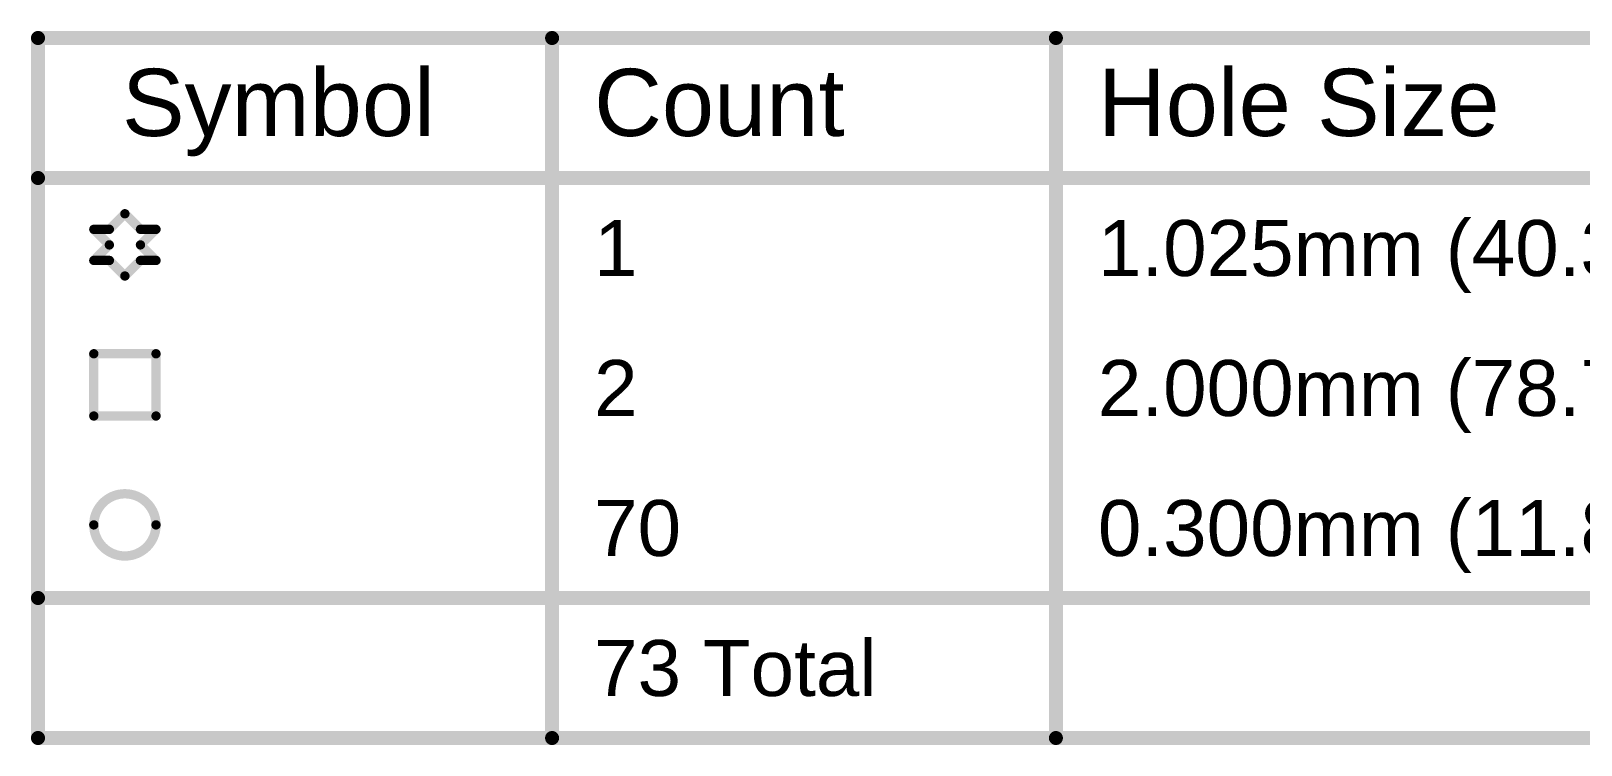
# Model space of a CAD drawing. Header units: inches. Extents: x 0 to 323, y -26 to 38.
# Drawn here: x -0.13 to 42.06, y 18.85 to 38.28 of the extents above; entities that cross this region are included whole.
import ezdxf

# ---------------------------------------------------------------- set-up
doc = ezdxf.new("R2010")
doc.units = ezdxf.units.IN
doc.layers.add('Drill Drawing', color=1, linetype='Continuous')
doc.styles.add('Arial', font='', dxfattribs={"height": 0.2})
doc.styles.get('Arial').set_extended_font_data('Arial')

msp = doc.modelspace()

# ---------------------------------------------------------------- linework, layer by layer
at = {"layer": 'Drill Drawing'}
for points in [[(0.064, 38.087, 0.381, 0.381, 0), (323.264, 38.087, 0.381, 0.381, 0)], [(0.064, 19.037, 0.381, 0.381, 0), (0.064, 38.087, 0.381, 0.381, 0)], [(14.056, 19.037, 0.381, 0.381, 0), (14.056, 38.087, 0.381, 0.381, 0)], [(27.768, 19.037, 0.381, 0.381, 0), (27.768, 38.087, 0.381, 0.381, 0)], [(0.064, 34.277, 0.381, 0.381, 0), (323.264, 34.277, 0.381, 0.381, 0)], [(2.006, 32.88, 0.254, 0.254, 0), (2.429, 33.304, 0.254, 0.254, 0)], [(2.429, 33.304, 0.254, 0.254, 0), (2.852, 32.88, 0.254, 0.254, 0)], [(1.582, 32.88, 0.254, 0.254, 0), (2.006, 32.457, 0.254, 0.254, 0)], [(1.582, 32.88, 0.254, 0.254, 0), (2.006, 32.88, 0.254, 0.254, 0)], [(2.852, 32.88, 0.254, 0.254, 0), (3.276, 32.88, 0.254, 0.254, 0)], [(2.852, 32.457, 0.254, 0.254, 0), (3.276, 32.88, 0.254, 0.254, 0)], [(1.582, 32.034, 0.254, 0.254, 0), (2.006, 32.457, 0.254, 0.254, 0)], [(2.852, 32.457, 0.254, 0.254, 0), (3.276, 32.034, 0.254, 0.254, 0)], [(1.582, 32.034, 0.254, 0.254, 0), (2.006, 32.034, 0.254, 0.254, 0)], [(2.006, 32.034, 0.254, 0.254, 0), (2.429, 31.61, 0.254, 0.254, 0)], [(2.429, 31.61, 0.254, 0.254, 0), (2.852, 32.034, 0.254, 0.254, 0)], [(2.852, 32.034, 0.254, 0.254, 0), (3.276, 32.034, 0.254, 0.254, 0)], [(1.582, 29.494, 0.254, 0.254, 0), (3.276, 29.494, 0.254, 0.254, 0)], [(1.582, 27.8, 0.254, 0.254, 0), (1.582, 29.494, 0.254, 0.254, 0)], [(3.276, 27.8, 0.254, 0.254, 0), (3.276, 29.494, 0.254, 0.254, 0)], [(1.582, 27.8, 0.254, 0.254, 0), (3.276, 27.8, 0.254, 0.254, 0)], [(0.064, 22.847, 0.381, 0.381, 0), (323.264, 22.847, 0.381, 0.381, 0)], [(0.064, 19.037, 0.381, 0.381, 0), (323.264, 19.037, 0.381, 0.381, 0)]]:
    msp.add_lwpolyline(points, format="xyseb", dxfattribs=at)
for points in [[(-0.032, 38.087, 0.191, 0.191, 1), (0.159, 38.087, 0.191, 0.191, 1)], [(-0.032, 38.087, 0.191, 0.191, 1), (0.159, 38.087, 0.191, 0.191, 1)], [(13.96, 38.087, 0.191, 0.191, 1), (14.151, 38.087, 0.191, 0.191, 1)], [(27.673, 38.087, 0.191, 0.191, 1), (27.863, 38.087, 0.191, 0.191, 1)], [(-0.032, 34.277, 0.191, 0.191, 1), (0.159, 34.277, 0.191, 0.191, 1)], [(2.365, 33.304, 0.127, 0.127, 1), (2.492, 33.304, 0.127, 0.127, 1)], [(2.365, 33.304, 0.127, 0.127, 1), (2.492, 33.304, 0.127, 0.127, 1)], [(1.519, 32.88, 0.127, 0.127, 1), (1.646, 32.88, 0.127, 0.127, 1)], [(1.519, 32.88, 0.127, 0.127, 1), (1.646, 32.88, 0.127, 0.127, 1)], [(1.942, 32.88, 0.127, 0.127, 1), (2.069, 32.88, 0.127, 0.127, 1)], [(1.942, 32.88, 0.127, 0.127, 1), (2.069, 32.88, 0.127, 0.127, 1)], [(2.789, 32.88, 0.127, 0.127, 1), (2.916, 32.88, 0.127, 0.127, 1)], [(2.789, 32.88, 0.127, 0.127, 1), (2.916, 32.88, 0.127, 0.127, 1)], [(3.212, 32.88, 0.127, 0.127, 1), (3.339, 32.88, 0.127, 0.127, 1)], [(3.212, 32.88, 0.127, 0.127, 1), (3.339, 32.88, 0.127, 0.127, 1)], [(1.942, 32.457, 0.127, 0.127, 1), (2.069, 32.457, 0.127, 0.127, 1)], [(1.942, 32.457, 0.127, 0.127, 1), (2.069, 32.457, 0.127, 0.127, 1)], [(2.789, 32.457, 0.127, 0.127, 1), (2.916, 32.457, 0.127, 0.127, 1)], [(2.789, 32.457, 0.127, 0.127, 1), (2.916, 32.457, 0.127, 0.127, 1)], [(1.519, 32.034, 0.127, 0.127, 1), (1.646, 32.034, 0.127, 0.127, 1)], [(1.519, 32.034, 0.127, 0.127, 1), (1.646, 32.034, 0.127, 0.127, 1)], [(1.942, 32.034, 0.127, 0.127, 1), (2.069, 32.034, 0.127, 0.127, 1)], [(1.942, 32.034, 0.127, 0.127, 1), (2.069, 32.034, 0.127, 0.127, 1)], [(2.789, 32.034, 0.127, 0.127, 1), (2.916, 32.034, 0.127, 0.127, 1)], [(2.789, 32.034, 0.127, 0.127, 1), (2.916, 32.034, 0.127, 0.127, 1)], [(3.212, 32.034, 0.127, 0.127, 1), (3.339, 32.034, 0.127, 0.127, 1)], [(3.212, 32.034, 0.127, 0.127, 1), (3.339, 32.034, 0.127, 0.127, 1)], [(2.365, 31.61, 0.127, 0.127, 1), (2.492, 31.61, 0.127, 0.127, 1)], [(2.365, 31.61, 0.127, 0.127, 1), (2.492, 31.61, 0.127, 0.127, 1)], [(1.519, 29.494, 0.127, 0.127, 1), (1.646, 29.494, 0.127, 0.127, 1)], [(1.519, 29.494, 0.127, 0.127, 1), (1.646, 29.494, 0.127, 0.127, 1)], [(3.212, 29.494, 0.127, 0.127, 1), (3.339, 29.494, 0.127, 0.127, 1)], [(3.212, 29.494, 0.127, 0.127, 1), (3.339, 29.494, 0.127, 0.127, 1)], [(1.519, 27.8, 0.127, 0.127, 1), (1.646, 27.8, 0.127, 0.127, 1)], [(1.519, 27.8, 0.127, 0.127, 1), (1.646, 27.8, 0.127, 0.127, 1)], [(3.212, 27.8, 0.127, 0.127, 1), (3.339, 27.8, 0.127, 0.127, 1)], [(3.212, 27.8, 0.127, 0.127, 1), (3.339, 27.8, 0.127, 0.127, 1)], [(3.276, 24.837, 0.254, 0.254, 1), (1.582, 24.837, 0.254, 0.254, 1)], [(1.519, 24.837, 0.127, 0.127, 1), (1.646, 24.837, 0.127, 0.127, 1)], [(3.212, 24.837, 0.127, 0.127, 1), (3.339, 24.837, 0.127, 0.127, 1)], [(-0.032, 22.847, 0.191, 0.191, 1), (0.159, 22.847, 0.191, 0.191, 1)], [(-0.032, 19.037, 0.191, 0.191, 1), (0.159, 19.037, 0.191, 0.191, 1)], [(-0.032, 19.037, 0.191, 0.191, 1), (0.159, 19.037, 0.191, 0.191, 1)], [(13.96, 19.037, 0.191, 0.191, 1), (14.151, 19.037, 0.191, 0.191, 1)], [(27.673, 19.037, 0.191, 0.191, 1), (27.863, 19.037, 0.191, 0.191, 1)]]:
    msp.add_lwpolyline(points, format="xyseb", close=True, dxfattribs=at)

# ---------------------------------------------------------------- texts
at = {"layer": 'Drill Drawing', "style": 'Arial'}
for s, height, p in [('Symbol', 1.8288, (2.349, 35.42)), ('Count', 1.8288, (15.199, 35.42)), ('Hole Size', 1.8288, (28.911, 35.42)), ('1', 1.524, (15.199, 31.61)), ('1.025mm (40.35mil)', 1.524, (28.911, 31.61)), ('2', 1.524, (15.199, 27.8)), ('2.000mm (78.74mil)', 1.524, (28.911, 27.8)), ('70', 1.524, (15.199, 23.99)), ('0.300mm (11.81mil)', 1.524, (28.911, 23.99)), ('73 Total', 1.524, (15.199, 20.18))]:
    msp.add_text(s, height=height, dxfattribs=at).set_placement(p)

doc.saveas('drawing.dxf')
